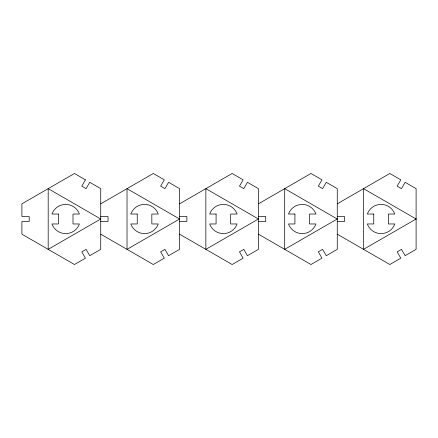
<?xml version="1.0" encoding="UTF-8"?>
<svg xmlns="http://www.w3.org/2000/svg" width="438" height="438" viewBox="0 0 438 438"><rect width="100%" height="100%" fill="white"/><g stroke="black" fill="none" stroke-linecap="round" stroke-linejoin="round"><path stroke-width="0.66" d="M100.74 203.829L153.3 173.481L164.288 179.826L160.642 186.15L164.94 188.63L168.592 182.307L179.58 188.652L179.58 249.348L168.592 255.693L164.94 249.37L160.642 251.85L164.288 258.174L153.3 264.519L100.74 234.171M179.58 203.829L232.14 173.481L243.128 179.826L239.482 186.15L243.78 188.63L247.432 182.307L258.42 188.652L258.42 249.348L247.432 255.693L243.78 249.37L239.482 251.85L243.128 258.174L232.14 264.519L179.58 234.171M258.42 203.829L310.98 173.481L321.968 179.826L318.322 186.15L322.62 188.63L326.272 182.307L337.26 188.652L337.26 249.348L326.272 255.693L322.62 249.37L318.322 251.85L321.968 258.174L310.98 264.519L258.42 234.171M337.26 203.829L389.82 173.481L400.808 179.826L397.162 186.15L401.46 188.63L405.112 182.307L416.1 188.652L416.1 249.348L405.112 255.693L401.46 249.37L397.162 251.85L400.808 258.174L389.82 264.519L337.26 234.171M100.74 216.52L108.038 216.52L108.038 221.48L100.74 221.48M179.58 216.52L186.878 216.52L186.878 221.48L179.58 221.48M258.42 216.52L265.718 216.52L265.718 221.48L258.42 221.48M337.26 216.52L344.558 216.52L344.558 221.48L337.26 221.48M85.448 179.826L81.802 186.15L86.1 188.63L89.752 182.307L100.74 188.652L100.74 249.348L89.752 255.693L86.1 249.37L81.802 251.85L85.448 258.174L74.46 264.519L21.9 234.171L21.9 221.48L29.198 221.48L29.198 216.52L21.9 216.52L21.9 203.829L74.46 173.481L85.448 179.826M100.74 219L48.18 249.348L48.18 188.652L100.74 219M179.58 219L127.02 249.348L127.02 188.652L179.58 219M258.42 219L205.86 249.348L205.86 188.652L258.42 219M337.26 219L284.7 249.348L284.7 188.652L337.26 219M416.1 219L363.54 249.348L363.54 188.652L416.1 219M58.402 214.034L51.969 214.034A14.602 14.602 0 0 1 79.431 214.034L72.998 214.034L72.998 223.966L79.431 223.966A14.602 14.602 0 0 1 51.969 223.966L58.402 223.966L58.402 214.034M137.242 214.034L130.809 214.034A14.602 14.602 0 0 1 158.271 214.034L151.838 214.034L151.838 223.966L158.271 223.966A14.602 14.602 0 0 1 130.809 223.966L137.242 223.966L137.242 214.034M216.082 214.034L209.649 214.034A14.602 14.602 0 0 1 237.111 214.034L230.678 214.034L230.678 223.966L237.111 223.966A14.602 14.602 0 0 1 209.649 223.966L216.082 223.966L216.082 214.034M294.922 214.034L288.489 214.034A14.602 14.602 0 0 1 315.951 214.034L309.518 214.034L309.518 223.966L315.951 223.966A14.602 14.602 0 0 1 288.489 223.966L294.922 223.966L294.922 214.034M373.762 214.034L367.329 214.034A14.602 14.602 0 0 1 394.791 214.034L388.358 214.034L388.358 223.966L394.791 223.966A14.602 14.602 0 0 1 367.329 223.966L373.762 223.966L373.762 214.034"/></g></svg>
